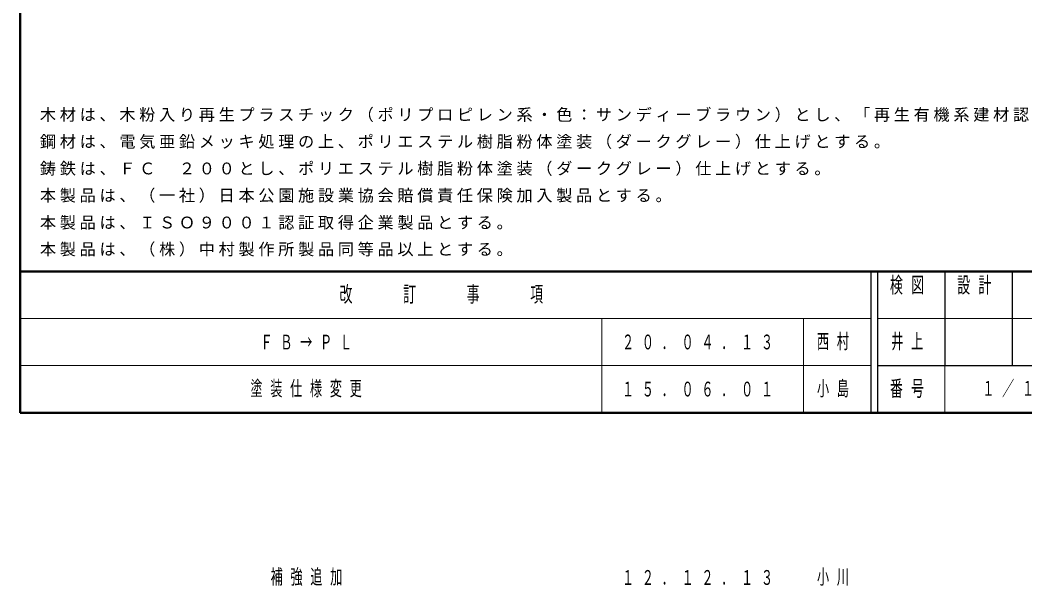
# Model space of a CAD drawing. Units: millimetres on the paper, scale 1:20. Extents: x -365 to 10, y -38 to 257.
# Drawn here: x -365 to -215.6, y -25.7 to 58.4 of the extents above; entities that cross this region are included whole.
import ezdxf

# ---------------------------------------------------------------- set-up
doc = ezdxf.new("R2010")
doc.units = ezdxf.units.MM
doc.layers.add('LY_1', color=4, linetype='Continuous', lineweight=25)
doc.layers.add('LY_2', color=7, linetype='Continuous', lineweight=13)
doc.styles.add('ＭＳ ゴシック', font='')
doc.styles.get('ＭＳ ゴシック').set_extended_font_data('MS Gothic')

msp = doc.modelspace()

# ---------------------------------------------------------------- linework, layer by layer
at = {"layer": 'LY_2', "lineweight": 50}
for p, q in [((-365, 257), (-365, 0)), ((-365, 21), (0, 21)), ((-365, 0), (0, 0))]:
    msp.add_line(p, q, dxfattribs=at)
at = {"layer": 'LY_2', "color": 211, "lineweight": 25}
for p, q in [((-238.5, 21), (-238.5, 0)), ((-237.5, 21), (-237.5, 0)), ((-227.5, 21), (-227.5, 7)), ((-217.5, 21), (-217.5, 7)), ((-237.5, 7), (0, 7))]:
    msp.add_line(p, q, dxfattribs=at)
at = {"layer": 'LY_2'}
for p, q in [((-365, 14), (-238.5, 14)), ((-278.5, 14), (-278.5, 0)), ((-248.5, 14), (-248.5, 0)), ((-237.5, 14), (-182.5, 14)), ((-365, 7), (-238.5, 7)), ((-227.5, 7), (-227.5, 0))]:
    msp.add_line(p, q, dxfattribs=at)

# ---------------------------------------------------------------- texts
at = {"layer": 'LY_1', "color": 7, "style": 'ＭＳ ゴシック'}
for s, insert, char_height, attachment_point in [('\\T1.23;木材は、木粉入り再生プラスチック（ポリプロピレン系・色：サンディーブラウン）とし、「再生有機系建材認定基準」適合品とする。', (-362.052, 43.196), 1.76, 7), ('\\T1.23;鋼材は、電気亜鉛メッキ処理の上、ポリエステル樹脂粉体塗装（ダークグレー）仕上げとする。', (-362.052, 39.196), 1.76, 7), ('\\T1.23;鋳鉄は、ＦＣ\u3000２００とし、ポリエステル樹脂粉体塗装（ダークグレー）仕上げとする。', (-362.052, 35.196), 1.76, 7), ('\\T1.23;本製品は、（一社）日本公園施設業協会賠償責任保険加入製品とする。', (-362.052, 31.196), 1.76, 7), ('\\T1.23;本製品は、ＩＳＯ９００１認証取得企業製品とする。', (-362.052, 27.196), 1.76, 7), ('\\T1.23;本製品は、（株）中村製作所製品同等品以上とする。', (-362.052, 23.196), 1.76, 7), ('\\T1.64;\\W0.6;西村', (-246.5, 10.5), 2.199, 4), ('\\T1.64;\\W0.6;井上', (-232.5, 10.5), 2.199, 5), ('\\T1.64;\\W0.6;ＦＢ→ＰＬ', (-329.25, 10.5), 2.199, 4), ('\\T1.64;\\W0.6;２０．０４．１３', (-275.5, 10.5), 2.199, 4), ('\\T1.64;\\W0.6;塗装仕様変更', (-330.75, 3.5), 2.199, 4), ('\\T1.64;\\W0.6;１５．０６．０１', (-275.5, 3.5), 2.199, 4), ('\\T1.64;\\W0.6;小島', (-246.5, 3.5), 2.199, 4), ('\\T1.64;\\W0.6;１／１', (-217.5, 3.5), 2.199, 5), ('\\T1.64;\\W0.6;補強追加', (-327.75, -24.5), 2.199, 4), ('\\T1.64;\\W0.6;１２．１２．１３', (-275.5, -24.5), 2.199, 4), ('\\T1.64;\\W0.6;小川', (-246.5, -24.5), 2.199, 4)]:
    msp.add_mtext(s, dxfattribs=dict(at, insert=insert, char_height=char_height, attachment_point=attachment_point))
at = {"layer": 'LY_2', "color": 4, "char_height": 2.346, "style": 'ＭＳ ゴシック'}
for s, insert, attachment_point in [('\\T1.64;\\W0.6;検図', (-232.5, 20.167), 2), ('\\T1.64;\\W0.6;設計', (-222.5, 20.167), 2), ('\\T1.64;\\W0.6;改\u3000\u3000訂\u3000\u3000事\u3000\u3000項', (-301.75, 17.5), 5), ('\\T1.64;\\W0.6;番号', (-232.5, 3.5), 5)]:
    msp.add_mtext(s, dxfattribs=dict(at, insert=insert, attachment_point=attachment_point))

doc.saveas('drawing.dxf')
